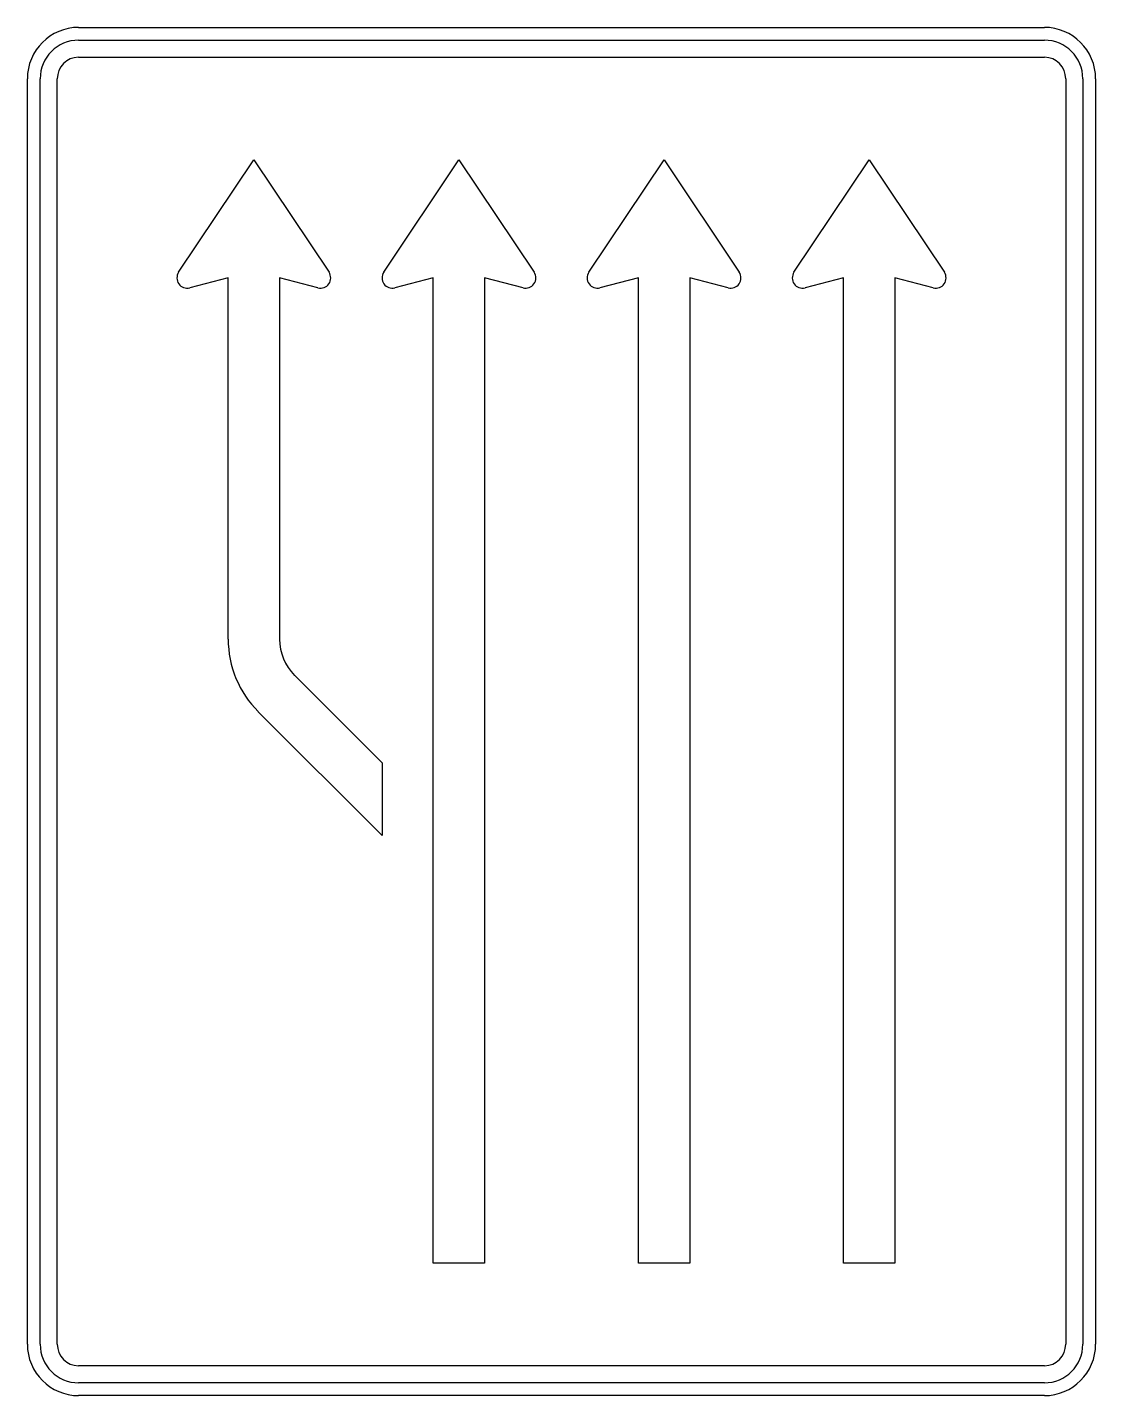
# Model space of a CAD drawing. Extents: x 0 to 1250, y 0 to 1600.
import ezdxf

# ---------------------------------------------------------------- set-up
doc = ezdxf.new("R2010")
doc.units = 0
doc.header["$LTSCALE"] = 25
doc.linetypes.add('AUSGEZOGEN', pattern=[0])
doc.layers.get('0').update_dxf_attribs({"linetype": 'AUSGEZOGEN'})

msp = doc.modelspace()

# ---------------------------------------------------------------- linework, layer by layer
for p, q in [((60, 1600), (1190, 1600)), ((60, 1585), (1190, 1585)), ((60, 1565), (1190, 1565)), ((0, 60), (0, 1540)), ((15, 60), (15, 1540)), ((35, 60), (35, 1540)), ((1215, 1540), (1215, 60)), ((1235, 1540), (1235, 60)), ((1250, 1540), (1250, 60)), ((177, 1313.7), (265, 1445)), ((265, 1445), (353, 1313.7)), ((417, 1313.7), (505, 1445)), ((505, 1445), (593, 1313.7)), ((657, 1313.7), (745, 1445)), ((745, 1445), (833, 1313.7)), ((897, 1313.7), (985, 1445)), ((985, 1445), (1073, 1313.7)), ((235, 1307), (190, 1295.4)), ((235, 884.7), (235, 1307)), ((340, 1295.4), (295, 1307)), ((295, 1307), (295, 884.7)), ((475, 1307), (430, 1295.4)), ((475, 155), (475, 1307)), ((535, 1307), (535, 155)), ((580, 1295.4), (535, 1307)), ((715, 1307), (670, 1295.4)), ((715, 155), (715, 1307)), ((820, 1295.4), (775, 1307)), ((775, 1307), (775, 155)), ((955, 1307), (910, 1295.4)), ((955, 155), (955, 1307)), ((1060, 1295.4), (1015, 1307)), ((1015, 1307), (1015, 155)), ((312.6, 842.3), (415, 739.9)), ((415, 655), (270.1, 799.8)), ((415, 739.9), (415, 655)), ((535, 155), (475, 155)), ((775, 155), (715, 155)), ((1015, 155), (955, 155)), ((1190, 35), (60, 35)), ((1190, 15), (60, 15)), ((1190, 0), (60, 0))]:
    msp.add_line(p, q)
for centre, radius, start, end in [((60, 1540), 60, 90, 180), ((1190, 1540), 60, 0, 90), ((60, 1540), 45, 90, 180), ((1190, 1540), 45, 0, 90), ((60, 1540), 25, 90, 180), ((1190, 1540), 25, 0, 90), ((187, 1307), 12, 146.195, 284.475), ((343, 1307), 12, 255.525, 393.805), ((427, 1307), 12, 146.195, 284.475), ((583, 1307), 12, 255.525, 393.805), ((667, 1307), 12, 146.195, 284.475), ((823, 1307), 12, 255.525, 393.805), ((907, 1307), 12, 146.195, 284.475), ((1063, 1307), 12, 255.525, 393.805), ((355, 884.7), 120, 180, 225), ((355, 884.7), 60, 180, 225), ((60, 60), 60, 180, 270), ((60, 60), 45, 180, 270), ((60, 60), 25, 180, 270), ((1190, 60), 60, 270, 360), ((1190, 60), 45, 270, 360), ((1190, 60), 25, 270, 360)]:
    msp.add_arc(centre, radius, start, end)

doc.saveas('drawing.dxf')
